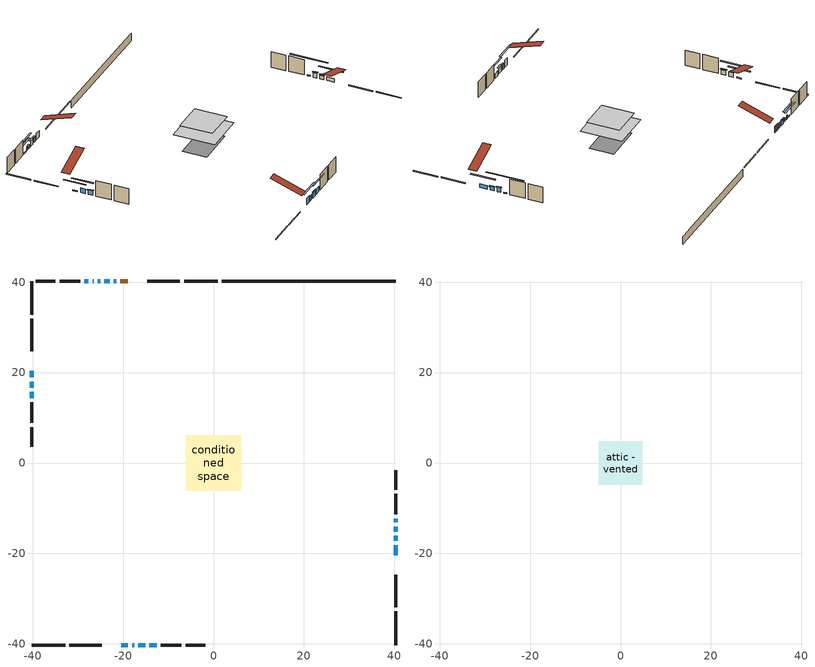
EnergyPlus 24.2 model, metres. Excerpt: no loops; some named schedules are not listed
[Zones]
conditioned space
 floor outside (Floor1 construction): -2.1,-2.1 -2.1,2.1 2.1,2.1 2.1,-2.1 z0.61
 floor adiabatic (AdiabaticFloorConstruction): -6.15,-6.15 -6.15,6.15 6.15,6.15 6.15,-6.15 z3.05
 floor foundation (Slab1 construction): -5.94,-3.66 -5.94,3.66 5.94,3.66 5.94,-3.66 z-1.79
 wall outside (RimJoist1 construction): 0.93,40.26 -6.5,40.26 / -40.26,-40.26 -32.83,-40.26 / -40.26,40.26 -40.26,32.83 / 40.26,-40.26 40.26,-32.83 z0.61:0.91
 wall outside (RimJoist2 construction): -7.43,40.26 -14.63,40.26 / -31.9,-40.26 -24.7,-40.26 / -40.26,31.9 -40.26,24.7 / 40.26,-31.9 40.26,-24.7 z0.61:0.91
 wall outside (AdiabaticWallConstruction 1): -18.96,40.26 -20.62,40.26 z0.61:2.64
 wall outside (AdiabaticWallConstruction): 40.26,-20.37 40.26,-18.14 / 40.26,-17.21 40.26,-16.1 z0.61:1.75; -20.37,-40.26 -18.95,-40.26 z0.61:2.8; -40.26,20.37 -40.26,18.95 / 40.26,-13.12 40.26,-12.31 / -27.67,40.26 -28.59,40.26 z0.61:0.92; -40.26,18.02 -40.26,16.65 / -21.55,40.26 -22.06,40.26 / -18.02,-40.26 -17.56,-40.26 / -40.26,15.72 -40.26,14.35 z0.61:2.03; 40.26,-15.17 40.26,-14.05 z0.61:2.08; -22.99,40.26 -24.18,40.26 z0.61:2.15; -25.1,40.26 -25.61,40.26 z0.61:1.27; -16.64,-40.26 -15.11,-40.26 z0.61:2.39; -26.54,40.26 -26.75,40.26 z0.61:1.88; -14.18,-40.26 -12.55,-40.26 z0.61:2.13
 wall outside (Wall1 construction): -29.52,40.26 -34.06,40.26 / -11.62,-40.26 -7.08,-40.26 / -40.26,13.42 -40.26,8.88 / 40.26,-11.38 40.26,-6.84 z0.61:5.49
 wall outside (Wall2 construction): -34.99,40.26 -39.33,40.26 / -6.16,-40.26 -1.81,-40.26 / -40.26,7.95 -40.26,3.61 / 40.26,-5.91 40.26,-1.56 z0.61:5.49
 wall foundation (FoundationWall1 construction): 1.86,40.26,-1.79 1.86,40.26,0.61 36.42,40.26,0.61 36.42,40.26,0.55 40.26,40.26,0.55 40.26,40.26,-1.79
 window (WindowConstruction): 40.26,-20.37 40.26,-18.14 z0.61:1.75
 window (WindowConstruction 4): -20.37,-40.26 -18.95,-40.26 z0.61:2.8
 window (WindowConstruction 5): -40.26,20.37 -40.26,18.95 z0.61:0.91
 window (WindowConstruction 6): -40.26,18.02 -40.26,16.65 z0.61:2.03
 window (WindowConstruction 7): 40.26,-17.21 40.26,-16.1 z0.61:1.75
 window (WindowConstruction 8): 40.26,-15.17 40.26,-14.05 z0.61:2.08
 window (WindowConstruction 9): -21.55,40.26 -22.06,40.26 z0.61:2.03
 window (WindowConstruction 10): -22.99,40.26 -24.18,40.26 z0.61:2.15
 window (WindowConstruction 11): -25.1,40.26 -25.61,40.26 z0.61:1.27
 window (WindowConstruction 12): -18.02,-40.26 -17.56,-40.26 z0.61:2.03
 window (WindowConstruction 13): -16.63,-40.26 -15.11,-40.26 z0.61:2.39
 window (WindowConstruction 14): -40.26,15.72 -40.26,14.35 z0.61:2.03
 window (WindowConstruction 15): 40.26,-13.12 40.26,-12.31 z0.61:0.91
 window (WindowConstruction 1): -26.54,40.26 -26.75,40.26 z0.61:1.88
 window (WindowConstruction 2): -27.67,40.26 -28.59,40.26 z0.61:0.91
 window (WindowConstruction 3): -14.18,-40.26 -12.55,-40.26 z0.61:2.13
 door (Door): -18.96,40.26 -20.62,40.26 z0.61:2.64
 ceiling adiabatic (AdiabaticFloorConstruction): 6.15,-6.15 6.15,6.15 -6.15,6.15 -6.15,-6.15 z3.05
attic - vented
 floor to conditioned space (Floor2 construction Reversed): -4.82,-4.82 -4.82,4.82 4.82,4.82 4.82,-4.82 z5.49
 roof outside (Roof1 construction): -18.03,40.26,5.49 -18.03,30.87,8.62 -15.56,30.87,8.62 -15.56,40.26,5.49; -21.3,-40.26,5.49 -21.3,-30.87,8.62 -23.78,-30.87,8.62 -23.78,-40.26,5.49; -40.26,21.3,5.49 -30.87,21.3,8.62 -30.87,23.78,8.62 -40.26,23.78,5.49; 40.26,-21.3,5.49 30.87,-21.3,8.62 30.87,-23.78,8.62 40.26,-23.78,5.49
shading: 40.26,-15.52 40.26,-22.99 40.67,-22.99 40.67,-15.52 z4.37; -16.33,-40.26 -22.99,-40.26 -22.99,-40.67 -16.33,-40.67 z5.42; -40.26,16.33 -40.26,22.99 -40.67,22.99 -40.67,16.33 z3.54; -40.26,14.03 -40.26,20.64 -40.67,20.64 -40.67,14.03 z4.65; 40.26,-15.9 40.26,-17.41 40.67,-17.41 40.67,-15.9 z1.95; 40.26,-13.85 40.26,-15.37 40.67,-15.37 40.67,-13.85 z2.28; -22.26,40.26 -21.35,40.26 -21.35,40.67 -22.26,40.67 z2.23; -24.38,40.26 -22.79,40.26 -22.79,40.67 -24.38,40.67 z2.35; -25.81,40.26 -24.9,40.26 -24.9,40.67 -25.81,40.67 z1.47; -17.36,-40.26 -18.22,-40.26 -18.22,-40.67 -17.36,-40.67 z2.23; -14.91,-40.26 -16.84,-40.26 -16.84,-40.67 -14.91,-40.67 z2.59; -40.26,14.15 -40.26,15.92 -40.67,15.92 -40.67,14.15 z2.23; 40.26,-7.09 40.26,-18.34 40.67,-18.34 40.67,-7.09 z6.14; -29.37,40.26 -23.92,40.26 -23.92,40.67 -29.37,40.67 z4.5; -31.21,40.26 -25.05,40.26 -25.05,40.67 -31.21,40.67 z3.54; -9.93,-40.26 -16.8,-40.26 -16.8,-40.67 -9.93,-40.67 z4.76
[Building]
Building 1: Terrain=Suburbs
[Site:Location]
Toronto City Centre_ON: Latitude {deg}=43.63; Longitude {deg}=-79.39; Time Zone {hr}=-5; Elevation {m}=77; Keep Site Location Information=Yes
[Site:GroundTemperature:Shallow]
5.01852, 3.26908, 3.12898, 3.95918, 7.29196, 10.6092, 13.4851, 15.3069, 15.4617, 13.9799, 11.1774, 7.9619
[Site:WaterMainsTemperature]
Calculation Method=Schedule; Temperature Schedule=mains temperature schedule
[Material] Roughness=Rough; Thermal Absorptance=0.9
Name | Thickness {m} | Conductivity {W/m-K} | Density {kg/m3} | Specific Heat {J/kg-K} | Solar Absorptance | Visible Absorptance
asphalt or fiberglass shingles | 0.00635 | 0.162714 | 1121.4 | 1465.45 | 0.4 | 0.4
ceiling loosefill ins | 0.0846667 | 0.0480833 | 16.02 | 1046.75 | 0.7 | 0.7
ceiling stud and cavity | 0.1397 | 0.128377 | 65.682 | 1177.47 | 0.7 | 0.7
concrete 4.0 in. | 0.1016 | 1.803125 | 2242.8 | 837.4 | 0.7 | 0.7
concrete 8.0 in. | 0.2032 | 1.803125 | 2242.8 | 837.4 | 0.7 | 0.7
door material | 0.04445 | 0.053851 | 512.64 | 1214.23 | 0.7 | 0.7
exterior vertical ins | 0.0830936 | 0.029427 | 32.04 | 1214.23 | 0.7 | 0.7
floor covering | 0.0127 | 0.0433444 | 54.468 | 1339.84 | 0.6 | 0.6
floor rigid ins | 0.103632 | 0.029427 | 32.04 | 1214.23 | 0.7 | 0.7
floor rigid ins 1; wall rigid ins | 0.512978 | 0.029427 | 32.04 | 1214.23 | 0.7 | 0.7
floor stud and cavity | 0.1397 | 0.128545 | 92.3553 | 1139.71 | 0.7 | 0.7
floor stud and cavity 1 | 0.1397 | 1.75129 | 37.0049 | 1207.88 | 0.7 | 0.7
furniture material conditioned space 1 | 0.1524 | 0.115458 | 640.8 | 1214.23 | 0.6 | 0.6
gypsum board | 0.0127 | 0.160291 | 801 | 837.4 | 0.6 | 0.6
gypsum board 1 | 0.0127 | 0.160291 | 801 | 837.4 | 0.7 | 0.7
osb sheathing 0.5 in. | 0.0127 | 0.115458 | 512.64 | 1214.23 | 0.7 | 0.7
osb sheathing 0.75 in. | 0.01905 | 0.115458 | 512.64 | 1214.23 | 0.7 | 0.7
osb sheathing 2.0 in. | 0.0508 | 0.115458 | 512.64 | 1214.23 | 0.7 | 0.7
rim joist rigid ins | 0.051816 | 0.029427 | 32.04 | 1214.23 | 0.7 | 0.7
rim joist stud and cavity | 0.0508 | 0.0346513 | 125.044 | 1163.47 | 0.6 | 0.6
rim joist stud and cavity 1 | 0.0508 | 0.035244 | 125.044 | 1163.47 | 0.6 | 0.6
wall stud and cavity | 0.1397 | 0.0861437 | 139.0536 | 1170.24 | 0.7 | 0.7
wall stud and cavity 1 | 0.1397 | 0.0864253 | 139.0536 | 1170.24 | 0.7 | 0.7
wall stud and cavity 2 | 0.0889 | 0.380278 | 52.3479 | 1209.89 | 0.7 | 0.7
wall stud and cavity 3 | 0.0889 | 0.391764 | 83.0341 | 1211.67 | 0.7 | 0.7
wood siding | 0.0254 | 0.102417 | 544.68 | 1172.36 | 0.4 | 0.4
wood siding 1; wood siding 2; wood siding 3 | 0.0254 | 0.102417 | 544.68 | 1172.36 | 0.7 | 0.7
[WindowMaterial:SimpleGlazingSystem]
Name | U-Factor {W/m2-K} | Solar Heat Gain Coefficient
WindowMaterial | 3.308 | 0.61
WindowMaterial 1 | 3.32333 | 0.44
WindowMaterial 10 | 3.304596 | 0.57
WindowMaterial 11 | 3.29835 | 0.69
WindowMaterial 12 | 3.30914 | 0.51
WindowMaterial 2 | 3.28416 | 0.47
WindowMaterial 3 | 3.304596 | 0.65
WindowMaterial 4 | 3.29721 | 0.69
WindowMaterial 5 | 3.32333 | 0.54
WindowMaterial 6 | 3.313113 | 0.6
WindowMaterial 7 | 3.30119 | 0.67
WindowMaterial 8 | 3.31141 | 0.61
WindowMaterial 9 | 3.30005 | 0.67
[Construction]
AdiabaticFloorConstruction: floor stud and cavity 1, floor rigid ins 1, osb sheathing 0.75 in., floor covering
AdiabaticWallConstruction: wood siding 2, wall rigid ins, wall stud and cavity 2, gypsum board
AdiabaticWallConstruction 1: wood siding 3, wall rigid ins, wall stud and cavity 2, gypsum board
Door: door material
Floor1 construction: floor stud and cavity, floor rigid ins, osb sheathing 0.75 in., floor covering
Floor2 construction Reversed: gypsum board, ceiling stud and cavity, ceiling loosefill ins
FoundationWall1 construction: concrete 8.0 in., gypsum board 1
furniture construction conditioned space 1: furniture material conditioned space 1
PartitionWallConstruction: gypsum board, wall stud and cavity 3, gypsum board
RimJoist1 construction: wood siding 1, rim joist rigid ins, osb sheathing 2.0 in., rim joist stud and cavity
RimJoist2 construction: wood siding 1, rim joist rigid ins, osb sheathing 2.0 in., rim joist stud and cavity 1
Roof1 construction: asphalt or fiberglass shingles
Slab1 construction: concrete 4.0 in.
Wall1 construction: wood siding, osb sheathing 0.5 in., wall stud and cavity, gypsum board
Wall2 construction: wood siding, osb sheathing 0.5 in., wall stud and cavity 1, gypsum board
WindowConstruction; WindowConstruction 7: WindowMaterial
WindowConstruction 1: WindowMaterial 1
WindowConstruction 10: WindowMaterial 9
WindowConstruction 11: WindowMaterial 10
WindowConstruction 12; WindowConstruction 14; WindowConstruction 6: WindowMaterial 6
WindowConstruction 13: WindowMaterial 11
WindowConstruction 15: WindowMaterial 12
WindowConstruction 2: WindowMaterial 2
WindowConstruction 3: WindowMaterial 3
WindowConstruction 4: WindowMaterial 4
WindowConstruction 5: WindowMaterial 5
WindowConstruction 8: WindowMaterial 7
WindowConstruction 9: WindowMaterial 8
[Zone] Multiplier=1; Part of Total Floor Area=Yes
Name | Volume {m3}
attic - vented | 47.1924
conditioned space | 619
[Space]
Name | Zone | Volume {m3}
attic - vented 1 | attic - vented | 47.1924
conditioned space 1 | conditioned space | 619
[ZoneInfiltration:EffectiveLeakageArea]
infil attic - vented 1: Zone or Space=attic - vented 1; Schedule=Always On Discrete; Effective Air Leakage Area {cm2}=3911.58; Stack Coefficient=0.000217606; Wind Coefficient=9.96679e-06
[ZoneMixing]
whole house fan mix: Zone or Space=attic - vented; Schedule=Always On Continuous; Design Flow Rate Calculation Method=Flow/Zone; Design Flow Rate {m3/s}=0; Source Zone or Space=conditioned space
[SurfaceProperty:ExposedFoundationPerimeter]
Slab1: Exposed Perimeter Calculation Method=TotalExposedPerimeter; Total Exposed Perimeter {m}=38.404
[InternalMass] Zone or ZoneList=conditioned space; Space or SpaceList=conditioned space 1
Name | Construction | Surface Area {m2}
furniture mass conditioned space 1 | furniture construction conditioned space 1 | 102.4
partition wall mass | PartitionWallConstruction | 256
[Lights]
interior lighting: Zone or ZoneList or Space or SpaceList=conditioned space 1; Schedule=interior lighting schedule; Design Level Calculation Method=LightingLevel; Lighting Level {W}=343.2; Return Air Fraction=0; Fraction Radiant=0.6; Fraction Visible=0.2; Fraction Replaceable=1
[People]
occupants: Zone or ZoneList or Space or SpaceList=conditioned space 1; Number of People Schedule=occupants schedule; Number of People Calculation Method=People; Number of People=3; Fraction Radiant=0.314171; Sensible Heat Fraction=0.56303; Activity Level Schedule=occupants activity schedule; Carbon Dioxide Generation Rate {m3/s-W}=0; Enable ASHRAE 55 Comfort Warnings=No; Mean Radiant Temperature Calculation Type=EnclosureAveraged
[ElectricEquipment] Zone or ZoneList or Space or SpaceList=conditioned space 1; Design Level Calculation Method=EquipmentLevel
Name | Schedule | Design Level {W} | Fraction Latent | Fraction Radiant | Fraction Lost
clothes dryer | clothes dryer schedule | 140.772 | 0.015 | 0.081 | 0.85
clothes washer | clothes washer schedule | 32.1985 | 0.03 | 0.162 | 0.7
cooking range | cooking range schedule | 215.147 | 0.08 | 0.432 | 0.2
dishwasher | dishwasher schedule | 66.8632 | 0.3 | 0.18 | 0.4
fridge | fridge schedule | 72.9452 | 0 | 0.6 | 0
mech vent bath fan 0 | mech vent bath fan 0 schedule | 50.2 | 0 | 0 | 1
mech vent bath fan 1 | mech vent bath fan 1 schedule | 50.2 | 0 | 0 | 1
mech vent bath fan 2 | mech vent bath fan 2 schedule | 50.2 | 0 | 0 | 1
mech vent bath fan 3 | mech vent bath fan 3 schedule | 50.2 | 0 | 0 | 1
mech vent house fan | mech vent house fan schedule | 0 | 0 | 0 | 1
mech vent house fan cfis | mech vent house fan cfis schedule | 0 | 0 | 0 | 0
mech vent range fan 0 | mech vent range fan 0 schedule | 57 | 0 | 0 | 1
misc plug loads | misc plug loads schedule | 494.7 | 0.045 | 0.513 | 0.1
whole house fan | Always On Discrete | 0 | 0 | 0 | 1
[OtherEquipment] Zone or ZoneList or Space or SpaceList=conditioned space 1; Design Level Calculation Method=EquipmentLevel
Name | Fuel Type | Schedule | Design Level {W} | Fraction Latent | Fraction Radiant | Fraction Lost
clothes dryer 1 | Electricity | clothes dryer schedule | 0 | 0.015 | 0.081 | 0.85
cooking range 1 | Electricity | cooking range schedule | 0 | 0.08 | 0.432 | 0.2
general water use latent | None | general water use schedule | 62.594 | 1 | 0 | 0
general water use sensible | None | general water use schedule | -61.6891 | 0 | 0.6 | 0
mech vent house fan latent load | None | Always On Discrete | 0 | 1 | 0 | 0
mech vent house fan sensible load | None | Always On Discrete | 0 | 0 | 0 | 0
water heater energy adjustment1 | NaturalGas | Always On Discrete | 0.01 | 0 | 0 | 1
[ZoneInfiltration:DesignFlowRate] Zone or ZoneList or Space or SpaceList=conditioned space 1; Schedule=Always On Discrete; Design Flow Rate Calculation Method=Flow/Zone; Design Flow Rate {m3/s}=0
infil flow; natural vent flow; whole house fan flow
[AvailabilityManager:Scheduled]
furnace airloop Availability Manager: Schedule=Always On Discrete
[Foundation:Kiva]
Foundation Kiva 1: Initial Indoor Air Temperature {C}=18; Wall Height Above Grade {m}=0.609996; Wall Depth Below Slab {m}=0.2032; Custom Block Material Name 1=exterior vertical ins; Custom Block Depth 1 {m}=2.4; Custom Block X Position 1 {m}=0.2159; Custom Block Z Position 1 {m}=0
[Foundation:Kiva:Settings]
Soil Conductivity {W/m-K}=0.849921; Soil Density {kg/m3}=1842.3; Soil Specific Heat {J/kg-K}=418.7; Ground Solar Absorptivity=0.9; Ground Thermal Absorptivity=0.9; Ground Surface Roughness {m}=0.03; Far-Field Width {m}=40; Deep-Ground Boundary Condition=ZeroFlux; Deep-Ground Depth {m}=40; Minimum Cell Dimension {m}=0.2; Maximum Cell Growth Coefficient=3; Simulation Timestep=Timestep
[Exterior:Lights]
exterior lighting: Schedule=exterior lighting schedule; Design Level {W}=75.6
[EnergyManagementSystem:GlobalVariable]
furnace_airloop_Fan_RTF
infil_program_Qfan
infil_program_Qinf
natural_vent_program_Qnv
natural_vent_program_Qwhf
[EnergyManagementSystem:Sensor]
Name | Output:Variable or Output:Meter Index Key | Output:Variable or Output:Meter
airflow_gain | infil flow | Infiltration Sensible Heat Gain Energy
airflow_gain_1 | natural vent flow | Infiltration Sensible Heat Gain Energy
airflow_gain_2 | whole house fan flow | Infiltration Sensible Heat Gain Energy
airflow_loss | infil flow | Infiltration Sensible Heat Loss Energy
airflow_loss_1 | natural vent flow | Infiltration Sensible Heat Loss Energy
airflow_loss_2 | whole house fan flow | Infiltration Sensible Heat Loss Energy
clg_load_cond |  | Cooling:EnergyTransfer:Zone:CONDITIONED SPACE
clg_sp_s; clg_sp_s_1 | cooling setpoint | Schedule Value
clothes_dryer_exhaust_0_sch_s | clothes dryer exhaust 0 schedule | Schedule Value
cool_season | cooling season schedule | Schedule Value
htg_load_cond |  | Heating:EnergyTransfer:Zone:CONDITIONED SPACE
htg_sp_s; htg_sp_s_1 | heating setpoint | Schedule Value
ig_ee_conv | clothes dryer | Electric Equipment Convective Heating Energy
ig_ee_conv_2 | cooking range | Electric Equipment Convective Heating Energy
ig_ee_conv_4 | fridge | Electric Equipment Convective Heating Energy
ig_ee_conv_5 | misc plug loads | Electric Equipment Convective Heating Energy
ig_ee_conv_6 | whole house fan | Electric Equipment Convective Heating Energy
ig_ee_rad | clothes dryer | Electric Equipment Radiant Heating Energy
ig_ee_rad_2 | cooking range | Electric Equipment Radiant Heating Energy
ig_ee_rad_4 | fridge | Electric Equipment Radiant Heating Energy
ig_ee_rad_5 | misc plug loads | Electric Equipment Radiant Heating Energy
ig_ee_rad_6 | whole house fan | Electric Equipment Radiant Heating Energy
ig_lgt_conv | interior lighting | Lights Convective Heating Energy
ig_lgt_rad | interior lighting | Lights Radiant Heating Energy
ig_lgt_vis | interior lighting | Lights Visible Radiation Heating Energy
ig_oe_conv | clothes dryer 1 | Other Equipment Convective Heating Energy
ig_oe_conv_1 | cooking range 1 | Other Equipment Convective Heating Energy
ig_oe_conv_2 | general water use latent | Other Equipment Convective Heating Energy
ig_oe_conv_3 | general water use sensible | Other Equipment Convective Heating Energy
ig_oe_conv_4 | water heater energy adjustment1 | Other Equipment Convective Heating Energy
ig_oe_rad | clothes dryer 1 | Other Equipment Radiant Heating Energy
ig_oe_rad_1 | cooking range 1 | Other Equipment Radiant Heating Energy
ig_oe_rad_2 | general water use latent | Other Equipment Radiant Heating Energy
ig_oe_rad_3 | general water use sensible | Other Equipment Radiant Heating Energy
ig_oe_rad_4 | water heater energy adjustment1 | Other Equipment Radiant Heating Energy
ig_ppl_conv | occupants | People Convective Heating Energy
ig_ppl_rad | occupants | People Radiant Heating Energy
im_conv | furniture mass conditioned space 1 | Surface Inside Face Convection Heat Gain Energy
im_conv_1 | partition wall mass | Surface Inside Face Convection Heat Gain Energy
im_ig | furniture mass conditioned space 1 | Surface Inside Face Internal Gains Radiation Heat Gain Energy
im_ig_1 | partition wall mass | Surface Inside Face Internal Gains Radiation Heat Gain Energy
im_lgt | furniture mass conditioned space 1 | Surface Inside Face Lights Radiation Heat Gain Energy
im_lgt_1 | partition wall mass | Surface Inside Face Lights Radiation Heat Gain Energy
im_sol | furniture mass conditioned space 1 | Surface Inside Face Solar Radiation Heat Gain Energy
im_sol_1 | partition wall mass | Surface Inside Face Solar Radiation Heat Gain Energy
im_surf | furniture mass conditioned space 1 | Surface Inside Face Net Surface Thermal Radiation Heat Gain Energy
im_surf_1 | partition wall mass | Surface Inside Face Net Surface Thermal Radiation Heat Gain Energy
mech_vent_bath_fan_0_sch_s | mech vent bath fan 0 schedule | Schedule Value
mech_vent_bath_fan_1_sch_s | mech vent bath fan 1 schedule | Schedule Value
mech_vent_bath_fan_2_sch_s | mech vent bath fan 2 schedule | Schedule Value
mech_vent_bath_fan_3_sch_s | mech vent bath fan 3 schedule | Schedule Value
mech_vent_range_fan_0_sch_s | mech vent range fan 0 schedule | Schedule Value
mv_conv | mech vent bath fan 0 | Electric Equipment Convective Heating Energy
mv_conv_1 | mech vent bath fan 1 | Electric Equipment Convective Heating Energy
mv_conv_2 | mech vent bath fan 2 | Electric Equipment Convective Heating Energy
mv_conv_3 | mech vent bath fan 3 | Electric Equipment Convective Heating Energy
mv_conv_4 | mech vent house fan | Electric Equipment Convective Heating Energy
mv_conv_5 | mech vent house fan cfis | Electric Equipment Convective Heating Energy
mv_conv_6 | mech vent range fan 0 | Electric Equipment Convective Heating Energy
mv_conv_7 | mech vent house fan latent load | Other Equipment Convective Heating Energy
mv_conv_8 | mech vent house fan sensible load | Other Equipment Convective Heating Energy
mv_rad | mech vent bath fan 0 | Electric Equipment Radiant Heating Energy
mv_rad_1 | mech vent bath fan 1 | Electric Equipment Radiant Heating Energy
mv_rad_2 | mech vent bath fan 2 | Electric Equipment Radiant Heating Energy
mv_rad_3 | mech vent bath fan 3 | Electric Equipment Radiant Heating Energy
mv_rad_4 | mech vent house fan | Electric Equipment Radiant Heating Energy
mv_rad_5 | mech vent house fan cfis | Electric Equipment Radiant Heating Energy
mv_rad_6 | mech vent range fan 0 | Electric Equipment Radiant Heating Energy
mv_rad_7 | mech vent house fan latent load | Other Equipment Radiant Heating Energy
mv_rad_8 | mech vent house fan sensible load | Other Equipment Radiant Heating Energy
natural_vent_s | natural vent schedule | Schedule Value
out_pb_s |  | Site Outdoor Air Barometric Pressure
out_wt_s |  | Site Outdoor Air Humidity Ratio
site_vw_s |  | Site Wind Speed
ss_back_out | Window1 | Surface Window Shortwave from Zone Back Out Window Heat Transfer Rate
ss_back_out_1 | Window10 | Surface Window Shortwave from Zone Back Out Window Heat Transfer Rate
ss_back_out_10 | Window22 | Surface Window Shortwave from Zone Back Out Window Heat Transfer Rate
ss_back_out_11 | Window23 | Surface Window Shortwave from Zone Back Out Window Heat Transfer Rate
ss_back_out_12 | Window26 | Surface Window Shortwave from Zone Back Out Window Heat Transfer Rate
ss_back_out_13 | Window5 | Surface Window Shortwave from Zone Back Out Window Heat Transfer Rate
ss_back_out_14 | Window6 | Surface Window Shortwave from Zone Back Out Window Heat Transfer Rate
ss_back_out_15 | Window8 | Surface Window Shortwave from Zone Back Out Window Heat Transfer Rate
ss_back_out_2 | Window11 | Surface Window Shortwave from Zone Back Out Window Heat Transfer Rate
ss_back_out_3 | Window12 | Surface Window Shortwave from Zone Back Out Window Heat Transfer Rate
ss_back_out_4 | Window15 | Surface Window Shortwave from Zone Back Out Window Heat Transfer Rate
ss_back_out_5 | Window17 | Surface Window Shortwave from Zone Back Out Window Heat Transfer Rate
ss_back_out_6 | Window18 | Surface Window Shortwave from Zone Back Out Window Heat Transfer Rate
ss_back_out_7 | Window19 | Surface Window Shortwave from Zone Back Out Window Heat Transfer Rate
ss_back_out_8 | Window20 | Surface Window Shortwave from Zone Back Out Window Heat Transfer Rate
ss_back_out_9 | Window21 | Surface Window Shortwave from Zone Back Out Window Heat Transfer Rate
ss_conv | Door1 | Surface Inside Face Convection Heat Gain Energy
ss_conv_1 | Window1 | Surface Inside Face Convection Heat Gain Energy
ss_conv_10 | Window21 | Surface Inside Face Convection Heat Gain Energy
ss_conv_11 | Window22 | Surface Inside Face Convection Heat Gain Energy
ss_conv_12 | Window23 | Surface Inside Face Convection Heat Gain Energy
ss_conv_13 | Window26 | Surface Inside Face Convection Heat Gain Energy
ss_conv_14 | Window5 | Surface Inside Face Convection Heat Gain Energy
ss_conv_15 | Window6 | Surface Inside Face Convection Heat Gain Energy
ss_conv_16 | Window8 | Surface Inside Face Convection Heat Gain Energy
ss_conv_2 | Window10 | Surface Inside Face Convection Heat Gain Energy
ss_conv_3 | Window11 | Surface Inside Face Convection Heat Gain Energy
ss_conv_4 | Window12 | Surface Inside Face Convection Heat Gain Energy
ss_conv_5 | Window15 | Surface Inside Face Convection Heat Gain Energy
ss_conv_6 | Window17 | Surface Inside Face Convection Heat Gain Energy
ss_conv_7 | Window18 | Surface Inside Face Convection Heat Gain Energy
ss_conv_8 | Window19 | Surface Inside Face Convection Heat Gain Energy
ss_conv_9 | Window20 | Surface Inside Face Convection Heat Gain Energy
ss_ig | Door1 | Surface Inside Face Internal Gains Radiation Heat Gain Energy
ss_ig_1 | Window1 | Surface Inside Face Internal Gains Radiation Heat Gain Energy
ss_ig_10 | Window21 | Surface Inside Face Internal Gains Radiation Heat Gain Energy
ss_ig_11 | Window22 | Surface Inside Face Internal Gains Radiation Heat Gain Energy
ss_ig_12 | Window23 | Surface Inside Face Internal Gains Radiation Heat Gain Energy
ss_ig_13 | Window26 | Surface Inside Face Internal Gains Radiation Heat Gain Energy
ss_ig_14 | Window5 | Surface Inside Face Internal Gains Radiation Heat Gain Energy
ss_ig_15 | Window6 | Surface Inside Face Internal Gains Radiation Heat Gain Energy
ss_ig_16 | Window8 | Surface Inside Face Internal Gains Radiation Heat Gain Energy
ss_ig_2 | Window10 | Surface Inside Face Internal Gains Radiation Heat Gain Energy
ss_ig_3 | Window11 | Surface Inside Face Internal Gains Radiation Heat Gain Energy
ss_ig_4 | Window12 | Surface Inside Face Internal Gains Radiation Heat Gain Energy
ss_ig_5 | Window15 | Surface Inside Face Internal Gains Radiation Heat Gain Energy
ss_ig_6 | Window17 | Surface Inside Face Internal Gains Radiation Heat Gain Energy
ss_ig_7 | Window18 | Surface Inside Face Internal Gains Radiation Heat Gain Energy
ss_ig_8 | Window19 | Surface Inside Face Internal Gains Radiation Heat Gain Energy
ss_ig_9 | Window20 | Surface Inside Face Internal Gains Radiation Heat Gain Energy
ss_lgt | Door1 | Surface Inside Face Lights Radiation Heat Gain Energy
ss_sol | Door1 | Surface Inside Face Solar Radiation Heat Gain Energy
